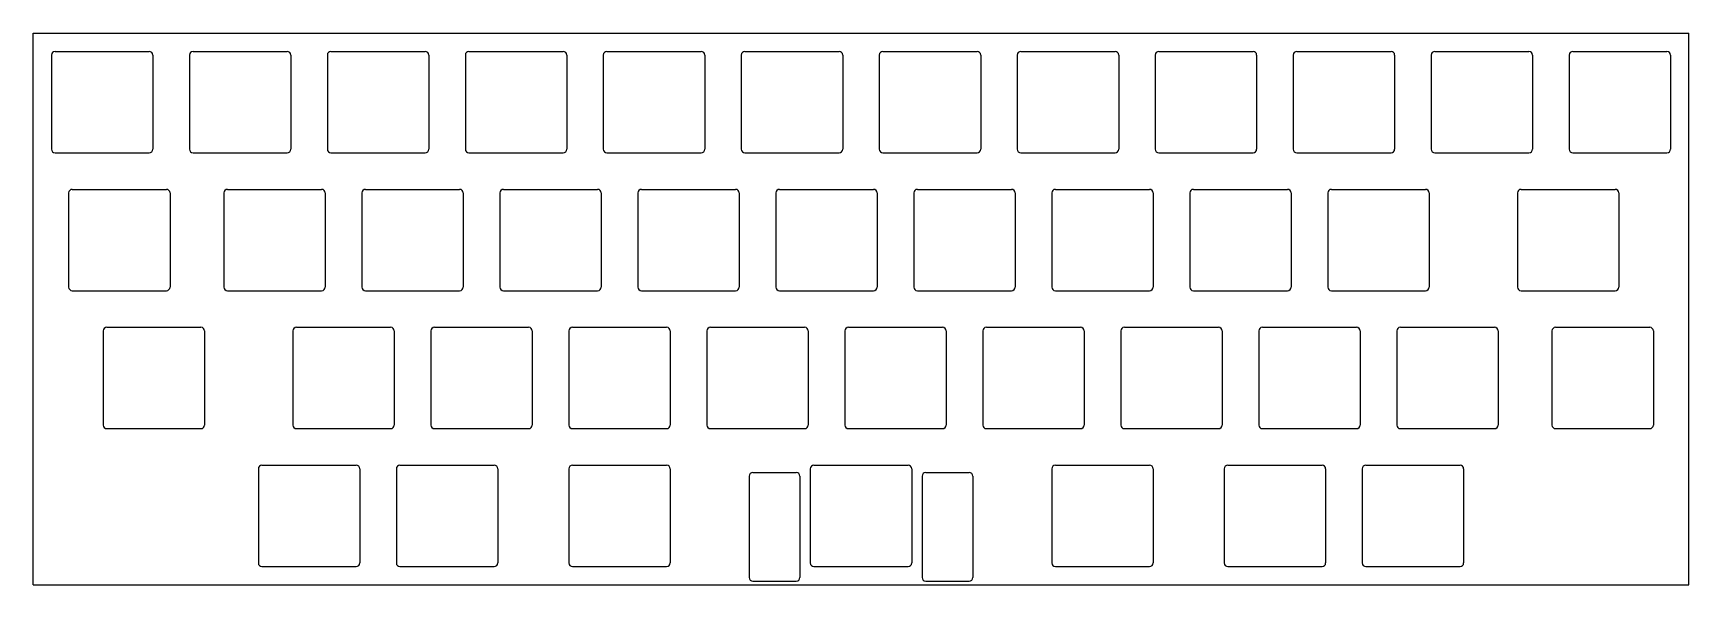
# Model space of a CAD drawing. Header units: millimetres. Extents: x 0 to 229, y -76 to 0.
import ezdxf

# ---------------------------------------------------------------- set-up
doc = ezdxf.new("R2010")
doc.units = ezdxf.units.MM

msp = doc.modelspace()

# ---------------------------------------------------------------- linework, layer by layer
for p, q in [((0, 0), (228.6, 0)), ((0, -76.2), (0, 0)), ((228.6, -76.2), (228.6, 0)), ((2.525, -3.025), (2.525, -16.025)), ((3.025, -2.525), (16.025, -2.525)), ((16.525, -3.025), (16.525, -16.025)), ((21.575, -3.025), (21.575, -16.025)), ((22.075, -2.525), (35.075, -2.525)), ((35.575, -3.025), (35.575, -16.025)), ((40.625, -3.025), (40.625, -16.025)), ((41.125, -2.525), (54.125, -2.525)), ((54.625, -3.025), (54.625, -16.025)), ((59.675, -3.025), (59.675, -16.025)), ((60.175, -2.525), (73.175, -2.525)), ((73.675, -3.025), (73.675, -16.025)), ((78.725, -3.025), (78.725, -16.025)), ((79.225, -2.525), (92.225, -2.525)), ((92.725, -3.025), (92.725, -16.025)), ((97.775, -3.025), (97.775, -16.025)), ((98.275, -2.525), (111.275, -2.525)), ((111.775, -3.025), (111.775, -16.025)), ((116.825, -3.025), (116.825, -16.025)), ((117.325, -2.525), (130.325, -2.525)), ((130.825, -3.025), (130.825, -16.025)), ((135.875, -3.025), (135.875, -16.025)), ((136.375, -2.525), (149.375, -2.525)), ((149.875, -3.025), (149.875, -16.025)), ((154.925, -3.025), (154.925, -16.025)), ((155.425, -2.525), (168.425, -2.525)), ((168.925, -3.025), (168.925, -16.025)), ((173.975, -3.025), (173.975, -16.025)), ((174.475, -2.525), (187.475, -2.525)), ((187.975, -3.025), (187.975, -16.025)), ((193.025, -3.025), (193.025, -16.025)), ((193.525, -2.525), (206.525, -2.525)), ((207.025, -3.025), (207.025, -16.025)), ((212.075, -3.025), (212.075, -16.025)), ((212.575, -2.525), (225.575, -2.525)), ((226.075, -3.025), (226.075, -16.025)), ((3.025, -16.525), (16.025, -16.525)), ((22.075, -16.525), (35.075, -16.525)), ((41.125, -16.525), (54.125, -16.525)), ((60.175, -16.525), (73.175, -16.525)), ((79.225, -16.525), (92.225, -16.525)), ((98.275, -16.525), (111.275, -16.525)), ((117.325, -16.525), (130.325, -16.525)), ((136.375, -16.525), (149.375, -16.525)), ((155.425, -16.525), (168.425, -16.525)), ((174.475, -16.525), (187.475, -16.525)), ((193.525, -16.525), (206.525, -16.525)), ((212.575, -16.525), (225.575, -16.525)), ((4.90625, -22.075), (4.90625, -35.075)), ((5.40625, -21.575), (18.40625, -21.575)), ((18.90625, -22.075), (18.90625, -35.075)), ((26.3375, -22.075), (26.3375, -35.075)), ((26.8375, -21.575), (39.8375, -21.575)), ((40.3375, -22.075), (40.3375, -35.075)), ((45.3875, -22.075), (45.3875, -35.075)), ((45.8875, -21.575), (58.8875, -21.575)), ((59.3875, -22.075), (59.3875, -35.075)), ((64.4375, -22.075), (64.4375, -35.075)), ((64.9375, -21.575), (77.9375, -21.575)), ((78.4375, -22.075), (78.4375, -35.075)), ((83.4875, -22.075), (83.4875, -35.075)), ((83.9875, -21.575), (96.9875, -21.575)), ((97.4875, -22.075), (97.4875, -35.075)), ((102.5375, -22.075), (102.5375, -35.075)), ((103.0375, -21.575), (116.0375, -21.575)), ((116.5375, -22.075), (116.5375, -35.075)), ((121.5875, -22.075), (121.5875, -35.075)), ((122.0875, -21.575), (135.0875, -21.575)), ((135.5875, -22.075), (135.5875, -35.075)), ((140.6375, -22.075), (140.6375, -35.075)), ((141.1375, -21.575), (154.1375, -21.575)), ((154.6375, -22.075), (154.6375, -35.075)), ((159.6875, -22.075), (159.6875, -35.075)), ((160.1875, -21.575), (173.1875, -21.575)), ((173.6875, -22.075), (173.6875, -35.075)), ((178.7375, -22.075), (178.7375, -35.075)), ((179.2375, -21.575), (192.2375, -21.575)), ((192.7375, -22.075), (192.7375, -35.075)), ((204.93125, -22.075), (204.93125, -35.075)), ((205.43125, -21.575), (218.43125, -21.575)), ((218.93125, -22.075), (218.93125, -35.075)), ((5.40625, -35.575), (18.40625, -35.575)), ((26.8375, -35.575), (39.8375, -35.575)), ((45.8875, -35.575), (58.8875, -35.575)), ((64.9375, -35.575), (77.9375, -35.575)), ((83.9875, -35.575), (96.9875, -35.575)), ((103.0375, -35.575), (116.0375, -35.575)), ((122.0875, -35.575), (135.0875, -35.575)), ((141.1375, -35.575), (154.1375, -35.575)), ((160.1875, -35.575), (173.1875, -35.575)), ((179.2375, -35.575), (192.2375, -35.575)), ((205.43125, -35.575), (218.43125, -35.575)), ((9.66875, -41.125), (9.66875, -54.125)), ((10.16875, -40.625), (23.16875, -40.625)), ((23.66875, -41.125), (23.66875, -54.125)), ((35.8625, -41.125), (35.8625, -54.125)), ((36.3625, -40.625), (49.3625, -40.625)), ((49.8625, -41.125), (49.8625, -54.125)), ((54.9125, -41.125), (54.9125, -54.125)), ((55.4125, -40.625), (68.4125, -40.625)), ((68.9125, -41.125), (68.9125, -54.125)), ((73.9625, -41.125), (73.9625, -54.125)), ((74.4625, -40.625), (87.4625, -40.625)), ((87.9625, -41.125), (87.9625, -54.125)), ((93.0125, -41.125), (93.0125, -54.125)), ((93.5125, -40.625), (106.5125, -40.625)), ((107.0125, -41.125), (107.0125, -54.125)), ((112.0625, -41.125), (112.0625, -54.125)), ((112.5625, -40.625), (125.5625, -40.625)), ((126.0625, -41.125), (126.0625, -54.125)), ((131.1125, -41.125), (131.1125, -54.125)), ((131.6125, -40.625), (144.6125, -40.625)), ((145.1125, -41.125), (145.1125, -54.125)), ((150.1625, -41.125), (150.1625, -54.125)), ((150.6625, -40.625), (163.6625, -40.625)), ((164.1625, -41.125), (164.1625, -54.125)), ((169.2125, -41.125), (169.2125, -54.125)), ((169.7125, -40.625), (182.7125, -40.625)), ((183.2125, -41.125), (183.2125, -54.125)), ((188.2625, -41.125), (188.2625, -54.125)), ((188.7625, -40.625), (201.7625, -40.625)), ((202.2625, -41.125), (202.2625, -54.125)), ((209.69375, -41.125), (209.69375, -54.125)), ((210.19375, -40.625), (223.19375, -40.625)), ((223.69375, -41.125), (223.69375, -54.125)), ((10.16875, -54.625), (23.16875, -54.625)), ((36.3625, -54.625), (49.3625, -54.625)), ((55.4125, -54.625), (68.4125, -54.625)), ((74.4625, -54.625), (87.4625, -54.625)), ((93.5125, -54.625), (106.5125, -54.625)), ((112.5625, -54.625), (125.5625, -54.625)), ((131.6125, -54.625), (144.6125, -54.625)), ((150.6625, -54.625), (163.6625, -54.625)), ((169.7125, -54.625), (182.7125, -54.625)), ((188.7625, -54.625), (201.7625, -54.625)), ((210.19375, -54.625), (223.19375, -54.625)), ((31.1, -60.175), (31.1, -73.175)), ((31.6, -59.675), (44.6, -59.675)), ((45.1, -60.175), (45.1, -73.175)), ((50.15, -60.175), (50.15, -73.175)), ((50.65, -59.675), (63.65, -59.675)), ((64.15, -60.175), (64.15, -73.175)), ((73.9625, -60.175), (73.9625, -73.175)), ((74.4625, -59.675), (87.4625, -59.675)), ((87.9625, -60.175), (87.9625, -73.175)), ((98.862, -61.175), (98.862, -75.175)), ((99.362, -60.675), (105.362, -60.675)), ((105.862, -61.175), (105.862, -75.175)), ((107.3, -60.175), (107.3, -73.175)), ((107.8, -59.675), (120.8, -59.675)), ((121.3, -60.175), (121.3, -73.175)), ((122.738, -61.175), (122.738, -75.175)), ((123.238, -60.675), (129.238, -60.675)), ((129.738, -61.175), (129.738, -75.175)), ((140.6375, -60.175), (140.6375, -73.175)), ((141.1375, -59.675), (154.1375, -59.675)), ((154.6375, -60.175), (154.6375, -73.175)), ((164.45, -60.175), (164.45, -73.175)), ((164.95, -59.675), (177.95, -59.675)), ((178.45, -60.175), (178.45, -73.175)), ((183.5, -60.175), (183.5, -73.175)), ((184, -59.675), (197, -59.675)), ((197.5, -60.175), (197.5, -73.175)), ((31.6, -73.675), (44.6, -73.675)), ((50.65, -73.675), (63.65, -73.675)), ((74.4625, -73.675), (87.4625, -73.675)), ((107.8, -73.675), (120.8, -73.675)), ((141.1375, -73.675), (154.1375, -73.675)), ((164.95, -73.675), (177.95, -73.675)), ((184, -73.675), (197, -73.675)), ((0, -76.2), (228.6, -76.2)), ((99.362, -75.675), (105.362, -75.675)), ((123.238, -75.675), (129.238, -75.675))]:
    msp.add_line(p, q)
for centre, start, end in [((3.025, -3.025), 90, 180), ((16.025, -3.025), 0, 90), ((22.075, -3.025), 90, 180), ((35.075, -3.025), 0, 90), ((41.125, -3.025), 90, 180), ((54.125, -3.025), 0, 90), ((60.175, -3.025), 90, 180), ((73.175, -3.025), 0, 90), ((79.225, -3.025), 90, 180), ((92.225, -3.025), 0, 90), ((98.275, -3.025), 90, 180), ((111.275, -3.025), 0, 90), ((117.325, -3.025), 90, 180), ((130.325, -3.025), 0, 90), ((136.375, -3.025), 90, 180), ((149.375, -3.025), 0, 90), ((155.425, -3.025), 90, 180), ((168.425, -3.025), 0, 90), ((174.475, -3.025), 90, 180), ((187.475, -3.025), 0, 90), ((193.525, -3.025), 90, 180), ((206.525, -3.025), 0, 90), ((212.575, -3.025), 90, 180), ((225.575, -3.025), 0, 90), ((3.025, -16.025), 180, 270), ((16.025, -16.025), 270, 0), ((22.075, -16.025), 180, 270), ((35.075, -16.025), 270, 0), ((41.125, -16.025), 180, 270), ((54.125, -16.025), 270, 0), ((60.175, -16.025), 180, 270), ((73.175, -16.025), 270, 0), ((79.225, -16.025), 180, 270), ((92.225, -16.025), 270, 0), ((98.275, -16.025), 180, 270), ((111.275, -16.025), 270, 0), ((117.325, -16.025), 180, 270), ((130.325, -16.025), 270, 0), ((136.375, -16.025), 180, 270), ((149.375, -16.025), 270, 0), ((155.425, -16.025), 180, 270), ((168.425, -16.025), 270, 0), ((174.475, -16.025), 180, 270), ((187.475, -16.025), 270, 0), ((193.525, -16.025), 180, 270), ((206.525, -16.025), 270, 0), ((212.575, -16.025), 180, 270), ((225.575, -16.025), 270, 0), ((5.40625, -22.075), 90, 180), ((18.40625, -22.075), 0, 90), ((26.8375, -22.075), 90, 180), ((39.8375, -22.075), 0, 90), ((45.8875, -22.075), 90, 180), ((58.8875, -22.075), 0, 90), ((64.9375, -22.075), 90, 180), ((77.9375, -22.075), 0, 90), ((83.9875, -22.075), 90, 180), ((96.9875, -22.075), 0, 90), ((103.0375, -22.075), 90, 180), ((116.0375, -22.075), 0, 90), ((122.0875, -22.075), 90, 180), ((135.0875, -22.075), 0, 90), ((141.1375, -22.075), 90, 180), ((154.1375, -22.075), 0, 90), ((160.1875, -22.075), 90, 180), ((173.1875, -22.075), 0, 90), ((179.2375, -22.075), 90, 180), ((192.2375, -22.075), 0, 90), ((205.43125, -22.075), 90, 180), ((218.43125, -22.075), 0, 90), ((5.40625, -35.075), 180, 270), ((18.40625, -35.075), 270, 0), ((26.8375, -35.075), 180, 270), ((39.8375, -35.075), 270, 0), ((45.8875, -35.075), 180, 270), ((58.8875, -35.075), 270, 0), ((64.9375, -35.075), 180, 270), ((77.9375, -35.075), 270, 0), ((83.9875, -35.075), 180, 270), ((96.9875, -35.075), 270, 0), ((103.0375, -35.075), 180, 270), ((116.0375, -35.075), 270, 0), ((122.0875, -35.075), 180, 270), ((135.0875, -35.075), 270, 0), ((141.1375, -35.075), 180, 270), ((154.1375, -35.075), 270, 0), ((160.1875, -35.075), 180, 270), ((173.1875, -35.075), 270, 0), ((179.2375, -35.075), 180, 270), ((192.2375, -35.075), 270, 0), ((205.43125, -35.075), 180, 270), ((218.43125, -35.075), 270, 0), ((10.16875, -41.125), 90, 180), ((23.16875, -41.125), 0, 90), ((36.3625, -41.125), 90, 180), ((49.3625, -41.125), 0, 90), ((55.4125, -41.125), 90, 180), ((68.4125, -41.125), 0, 90), ((74.4625, -41.125), 90, 180), ((87.4625, -41.125), 0, 90), ((93.5125, -41.125), 90, 180), ((106.5125, -41.125), 0, 90), ((112.5625, -41.125), 90, 180), ((125.5625, -41.125), 0, 90), ((131.6125, -41.125), 90, 180), ((144.6125, -41.125), 0, 90), ((150.6625, -41.125), 90, 180), ((163.6625, -41.125), 0, 90), ((169.7125, -41.125), 90, 180), ((182.7125, -41.125), 0, 90), ((188.7625, -41.125), 90, 180), ((201.7625, -41.125), 0, 90), ((210.19375, -41.125), 90, 180), ((223.19375, -41.125), 0, 90), ((10.16875, -54.125), 180, 270), ((23.16875, -54.125), 270, 0), ((36.3625, -54.125), 180, 270), ((49.3625, -54.125), 270, 0), ((55.4125, -54.125), 180, 270), ((68.4125, -54.125), 270, 0), ((74.4625, -54.125), 180, 270), ((87.4625, -54.125), 270, 0), ((93.5125, -54.125), 180, 270), ((106.5125, -54.125), 270, 0), ((112.5625, -54.125), 180, 270), ((125.5625, -54.125), 270, 0), ((131.6125, -54.125), 180, 270), ((144.6125, -54.125), 270, 0), ((150.6625, -54.125), 180, 270), ((163.6625, -54.125), 270, 0), ((169.7125, -54.125), 180, 270), ((182.7125, -54.125), 270, 0), ((188.7625, -54.125), 180, 270), ((201.7625, -54.125), 270, 0), ((210.19375, -54.125), 180, 270), ((223.19375, -54.125), 270, 0), ((31.6, -60.175), 90, 180), ((44.6, -60.175), 0, 90), ((50.65, -60.175), 90, 180), ((63.65, -60.175), 0, 90), ((74.4625, -60.175), 90, 180), ((87.4625, -60.175), 0, 90), ((99.362, -61.175), 90, 180), ((105.362, -61.175), 0, 90), ((107.8, -60.175), 90, 180), ((120.8, -60.175), 0, 90), ((123.238, -61.175), 90, 180), ((129.238, -61.175), 0, 90), ((141.1375, -60.175), 90, 180), ((154.1375, -60.175), 0, 90), ((164.95, -60.175), 90, 180), ((177.95, -60.175), 0, 90), ((184, -60.175), 90, 180), ((197, -60.175), 0, 90), ((31.6, -73.175), 180, 270), ((44.6, -73.175), 270, 0), ((50.65, -73.175), 180, 270), ((63.65, -73.175), 270, 0), ((74.4625, -73.175), 180, 270), ((87.4625, -73.175), 270, 0), ((99.362, -75.175), 180, 270), ((105.362, -75.175), 270, 0), ((107.8, -73.175), 180, 270), ((120.8, -73.175), 270, 0), ((123.238, -75.175), 180, 270), ((129.238, -75.175), 270, 0), ((141.1375, -73.175), 180, 270), ((154.1375, -73.175), 270, 0), ((164.95, -73.175), 180, 270), ((177.95, -73.175), 270, 0), ((184, -73.175), 180, 270), ((197, -73.175), 270, 0)]:
    msp.add_arc(centre, 0.5, start, end)

doc.saveas('drawing.dxf')
